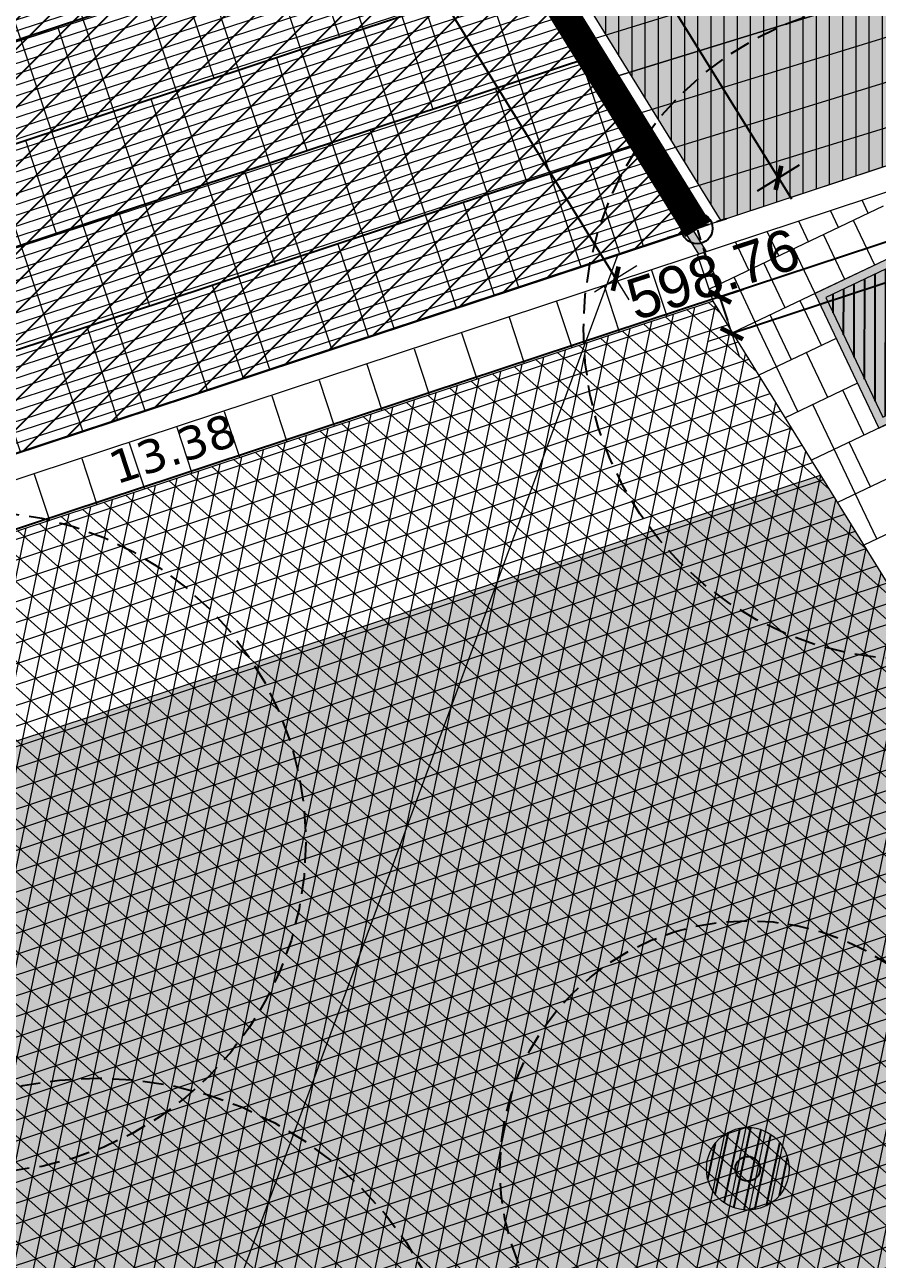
# Model space of a CAD drawing. Header units: metres. Extents: x 678805 to 1359287, y 2747329 to 5497370.
# Drawn here: x 679924.28 to 679934.6, y 2748662.15 to 2748677.08 of the extents above; entities that cross this region are included whole.
import ezdxf
from ezdxf.enums import TextEntityAlignment as Align

# ---------------------------------------------------------------- set-up
doc = ezdxf.new("R2010")
doc.units = ezdxf.units.M
doc.linetypes.add('XREF_MON_BUILDINGS$0$DASHEDX2', pattern=[1.5, 1, -0.5])
doc.linetypes.add('XREF_MON_SFT_TREES$0$HIDDEN', pattern=[0.375, 0.25, -0.125])
for name, color, linetype in [('00_XREF_MON_HSC_PAVEMENT', 7, 'Continuous'), ('00_XREF_TWQ_BUILDINGS', 7, 'Continuous'), ('00_XREF_TWQ_SFT_TREES', 7, 'Continuous'), ('XREF_MON_BUILDINGS$0$02-L-05 Stair', 6, 'Continuous'), ('XREF_MON_BUILDINGS$0$02-L-05 Stair_Levels', 81, 'Continuous'), ('XREF_MON_BUILDINGS$0$COTAUX', 7, 'Continuous'), ('XREF_MON_GENERAL_LAYOUT$0$02-L-Edge Line', 4, 'Continuous'), ('XREF_MON_GENERAL_LAYOUT$0$02-L-Edge Line Stair +10cm', 6, 'Continuous'), ('XREF_MON_GENERAL_LAYOUT$0$02-L-Plan Change', 8, 'Continuous'), ('XREF_MON_HSC_PAVEMENT$0$03-TR-Tree Pit_Green', 74, 'Continuous'), ('XREF_MON_SFT_TREES$0$SL_TREE_CANOPY', 251, 'XREF_MON_SFT_TREES$0$HIDDEN'), ('XREF_MON_SFT_TREES$0$SL_TREE_TRUNK', 251, 'Continuous')]:
    doc.layers.add(name, color=color, linetype=linetype)
for name, color, linetype, true_color in [('02-L-Waterfeatures 01', 7, 'Continuous', 0x4da6ff), ('XREF_MON_HSC_PAVEMENT$0$03-TR-Tree Pit_White', 7, 'Continuous', 0xfcfcfc), ('XREF_MON_SFT_TREES$0$SL_TREE_ACACIA_ETBAICA', 7, 'Continuous', 0x405700), ('XREF_MON_SFT_TREES$0$SL_TREE_CERCIDIUM_FLORIDUM', 7, 'Continuous', 0xe0e000), ('XREF_MON_SFT_TREES$0$SL_TREE_PROSOPIS_CINERARIA', 7, 'Continuous', 0x5f7f00)]:
    doc.layers.add(name, color=color, linetype=linetype, true_color=true_color)
for name, color, linetype, lineweight in [('XREF_MON_BUILDINGS$0$02-L-02 Retaining walls', 4, 'Continuous', 5), ('XREF_MON_BUILDINGS$0$02-L-02 Retaining walls_levels', 21, 'Continuous', 5), ('XREF_MON_GENERAL_LAYOUT$0$02-L-Level Curves 0.25-0.75m', 33, 'Continuous', 5), ('XREF_MON_GENERAL_LAYOUT$0$02-L-Level Curves 1m', 37, 'Continuous', 5), ('XREF_MON_GENERAL_LAYOUT$0$02-L-Material Change', 251, 'Continuous', 5), ('XREF_MON_GENERAL_LAYOUT$0$04-BK-Tree Pit', 6, 'Continuous', 5), ('XREF_MON_HSC_FURNITURE$0$05-Railing', 8, 'Continuous', 13), ('XREF_MON_HSC_PAVEMENT$0$02-L-B-Flat Bar', 251, 'Continuous', 5), ('XREF_MON_HSC_PAVEMENT$0$03-TR-Pavement_04_Dry Meadow_', 54, 'Continuous', 5), ('XREF_MON_HSC_PAVEMENT$0$04-BK-Tree Pit', 6, 'Continuous', 5)]:
    doc.layers.add(name, color=color, linetype=linetype, lineweight=lineweight)
for name, color, linetype, lineweight, true_color in [('XREF_MON_HSC_PAVEMENT$0$02-L-Joints-Paviment_07_Natural Stone', 7, 'Continuous', 5, 0x998833), ('XREF_MON_HSC_PAVEMENT$0$02-L-Joints-Paviment_07_Precast Concrete Blocks 60X40', 7, 'Continuous', 5, 0x999999), ('XREF_MON_HSC_PAVEMENT$0$03-TR-Pavement_04_Dry Meadow_2', 7, 'Continuous', 5, 0xe2c75d), ('XREF_MON_HSC_PAVEMENT$0$03-TR-Pavement_05_Precast irregular Concrete Blocks_Open Joint', 7, 'Continuous', 5, 0x82ae7e), ('XREF_MON_HSC_PAVEMENT$0$03-TR-Pavement_07_Precast Concrete Blocks 60X40', 7, 'Continuous', 5, 0x999999), ('XREF_MON_HSC_PAVEMENT$0$03-TR-Pavement_07_Precast irregular Concrete Blocks', 7, 'Continuous', 5, 0xb3b3b3), ('XREF_MON_HSC_PAVEMENT$0$03-TR-Pavement_08_Natural Stone Bleachers', 7, 'Continuous', 5, 0x969696)]:
    doc.layers.add(name, color=color, linetype=linetype, lineweight=lineweight, true_color=true_color)
doc.layers.get('XREF_MON_SFT_TREES$0$SL_TREE_ACACIA_ETBAICA').off()
doc.layers.get('XREF_MON_SFT_TREES$0$SL_TREE_CERCIDIUM_FLORIDUM').off()
doc.layers.get('XREF_MON_SFT_TREES$0$SL_TREE_PROSOPIS_CINERARIA').off()
doc.styles.add('XREF_MON_BUILDINGS$0$E200', font='verdana.ttf', dxfattribs={"height": 0.4})
doc.styles.add('XREF_MON_BUILDINGS$0$Standard', font='arial.ttf')
doc.styles.add('XREF_MON_GENERAL_LAYOUT$0$Standard', font='arial.ttf')
doc.dimstyles.new('XREF_MON_BUILDINGS$0$E200', dxfattribs={"dimscale": 0.03, "dimtxt": 12, "dimasz": 1, "dimexe": 0.1, "dimexo": 1, "dimgap": 4, "dimtad": 1, "dimzin": 0, "dimdsep": 46, "dimtxsty": 'XREF_MON_BUILDINGS$0$E200', "dimblk1": 'XREF_MON_BUILDINGS$0$LINCOT200', "dimblk2": 'XREF_MON_BUILDINGS$0$LINCOT200', "dimsah": 1, "dimcen": 0.1, "dimdle": 0.1, "dimse1": 1, "dimse2": 1, "dimclrt": 256, "dimadec": 0, "dimazin": 0, "dimtfac": 0.015385, "dimtofl": 0, "dimtmove": 0, "dimatfit": 3, "dimldrblk": 'XREF_MON_BUILDINGS$0$LINCOT200', "dimfxl": 1, "dimtolj": 1, "dimtzin": 0, "dimarcsym": 0})

# ---------------------------------------------------------------- blocks, each defined once
blk = doc.blocks.new('*U194')
at = {"linetype": 'XREF_MON_BUILDINGS$0$DASHEDX2', "ltscale": 0.5}
for points in [[(0, -1.5), (0, 1.5)], [(1.5, 0), (-1.5, 0)]]:
    blk.add_lwpolyline(points, dxfattribs=at)
blk.add_circle((0, 0), 0.75)
at = {"ltscale": 0.3, "style": 'XREF_MON_BUILDINGS$0$Standard'}
blk.add_attdef('COTES', text='', height=2, dxfattribs=at).set_placement((0.054, -2.34), align=Align.MIDDLE)
blk = doc.blocks.new('XREF_MON_BUILDINGS$0$LINCOT200')
for p, q in [((0, -10), (0, 10)), ((0, 0), (10, 0))]:
    blk.add_line(p, q)
at = {"const_width": 1.88}
blk.add_lwpolyline([(3.54, -3.54), (-3.54, 3.54)], dxfattribs=at)
at = {"layer": 'XREF_MON_BUILDINGS$0$COTAUX'}
blk.add_line((0, 0), (-1.25, 0), dxfattribs=at)
blk = doc.blocks.new('*D195')
at = {"layer": 'DEFPOINTS', "color": 0, "ltscale": 0.3, "transparency": 16777216}
for p in [(679932.419, 2748674.62), (679919.71, 2748670.426), (679919.984, 2748669.596)]:
    blk.add_point(p, dxfattribs=at)
at = {"layer": 'XREF_MON_BUILDINGS$0$02-L-05 Stair_Levels', "color": 0, "lineweight": -2, "ltscale": 0.3, "transparency": 16777216}
blk.add_line((679932.665, 2748673.781), (679920.012, 2748669.605), dxfattribs=at)
at = {"layer": 'XREF_MON_BUILDINGS$0$02-L-05 Stair_Levels', "color": 0, "lineweight": -2, "ltscale": 0.3, "transparency": 16777216, "xscale": 0.03, "yscale": 0.03, "zscale": 0.03}
for p, rotation in [((679932.693, 2748673.79), 18.26388227421635), ((679919.984, 2748669.596), 198.2638822742164)]:
    blk.add_blockref('XREF_MON_BUILDINGS$0$LINCOT200', p, dxfattribs=dict(at, rotation=rotation))
at = {"layer": 'XREF_MON_BUILDINGS$0$02-L-05 Stair_Levels', "ltscale": 0.3, "transparency": 16777216, "insert": (679926.07, 2748671.951), "char_height": 0.4, "attachment_point": 5, "rotation": 18.2639, "style": 'XREF_MON_BUILDINGS$0$E200'}
blk.add_mtext('\\A1;13.38', dxfattribs=at)
blk = doc.blocks.new('*D186')
at = {"layer": 'DEFPOINTS', "color": 0, "transparency": 16777216}
for p in [(679917.648, 2748698.471), (679932.415, 2748674.619), (679931.431, 2748674.01)]:
    blk.add_point(p, dxfattribs=at)
at = {"layer": 'XREF_MON_BUILDINGS$0$02-L-02 Retaining walls_levels', "color": 0, "lineweight": -2, "transparency": 16777216}
blk.add_line((679916.68, 2748697.836), (679931.416, 2748674.035), dxfattribs=at)
at = {"layer": 'XREF_MON_BUILDINGS$0$02-L-02 Retaining walls_levels', "color": 0, "lineweight": -2, "transparency": 16777216, "xscale": 0.03, "yscale": 0.03, "zscale": 0.03}
for p, rotation in [((679916.664, 2748697.862), 121.7625968252738), ((679931.431, 2748674.01), 301.7625968252738)]:
    blk.add_blockref('XREF_MON_BUILDINGS$0$LINCOT200', p, dxfattribs=dict(at, rotation=rotation))
at = {"layer": 'XREF_MON_BUILDINGS$0$02-L-02 Retaining walls_levels', "transparency": 16777216, "insert": (679924.289, 2748686.172), "char_height": 0.4, "attachment_point": 5, "rotation": 301.7626, "style": 'XREF_MON_BUILDINGS$0$E200'}
blk.add_mtext('\\A1;28.05', dxfattribs=at)
blk = doc.blocks.new('*D202')
at = {"layer": 'DEFPOINTS', "color": 0, "transparency": 16777216}
for p in [(679975.206, 2748688.747), (679932.415, 2748674.619), (679932.836, 2748673.345)]:
    blk.add_point(p, dxfattribs=at)
at = {"layer": 'XREF_MON_BUILDINGS$0$02-L-02 Retaining walls_levels', "color": 0, "lineweight": -2, "transparency": 16777216}
blk.add_line((679975.598, 2748687.464), (679932.864, 2748673.354), dxfattribs=at)
at = {"layer": 'XREF_MON_BUILDINGS$0$02-L-02 Retaining walls_levels', "color": 0, "lineweight": -2, "transparency": 16777216, "xscale": 0.03, "yscale": 0.03, "zscale": 0.03}
for p, rotation in [((679975.627, 2748687.473), 18.27196678621808), ((679932.836, 2748673.345), 198.2719667862181)]:
    blk.add_blockref('XREF_MON_BUILDINGS$0$LINCOT200', p, dxfattribs=dict(at, rotation=rotation))
at = {"layer": 'XREF_MON_BUILDINGS$0$02-L-02 Retaining walls_levels', "transparency": 16777216, "insert": (679954.128, 2748680.721), "char_height": 0.4, "attachment_point": 5, "rotation": 18.272, "style": 'XREF_MON_BUILDINGS$0$E200'}
blk.add_mtext('\\A1;45.06', dxfattribs=at)
blk = doc.blocks.new('*D336')
at = {"layer": 'DEFPOINTS', "color": 0, "transparency": 16777216}
for p in [(679963.937, 2748691.302), (679964.939, 2748688.517), (679931.303, 2748676.415)]:
    blk.add_point(p, dxfattribs=at)
at = {"layer": 'XREF_MON_BUILDINGS$0$02-L-02 Retaining walls_levels', "color": 0, "lineweight": -2, "transparency": 16777216}
blk.add_line((679930.33, 2748679.21), (679963.909, 2748691.291), dxfattribs=at)
at = {"layer": 'XREF_MON_BUILDINGS$0$02-L-02 Retaining walls_levels', "color": 0, "lineweight": -2, "transparency": 16777216, "xscale": 0.03, "yscale": 0.03, "zscale": 0.03}
for p, rotation in [((679963.937, 2748691.302), 19.78828755235025), ((679930.301, 2748679.2), 199.7882875523503)]:
    blk.add_blockref('XREF_MON_BUILDINGS$0$LINCOT200', p, dxfattribs=dict(at, rotation=rotation))
at = {"layer": 'XREF_MON_BUILDINGS$0$02-L-02 Retaining walls_levels', "transparency": 16777216, "insert": (679946.867, 2748685.509), "char_height": 0.4, "attachment_point": 5, "rotation": 19.7883, "style": 'XREF_MON_BUILDINGS$0$E200'}
blk.add_mtext('\\A1;35.75', dxfattribs=at)
blk = doc.blocks.new('*D207')
at = {"layer": 'DEFPOINTS', "color": 0, "transparency": 16777216}
for p in [(679965.883, 2748685.668), (679932.417, 2748674.614), (679932.689, 2748673.789)]:
    blk.add_point(p, dxfattribs=at)
at = {"layer": 'XREF_MON_BUILDINGS$0$02-L-02 Retaining walls_levels', "color": 0, "lineweight": -2, "transparency": 16777216}
blk.add_line((679966.127, 2748684.834), (679932.717, 2748673.799), dxfattribs=at)
at = {"layer": 'XREF_MON_BUILDINGS$0$02-L-02 Retaining walls_levels', "color": 0, "lineweight": -2, "transparency": 16777216, "xscale": 0.03, "yscale": 0.03, "zscale": 0.03}
for p, rotation in [((679966.155, 2748684.843), 18.27837134593992), ((679932.689, 2748673.789), 198.2783713459399)]:
    blk.add_blockref('XREF_MON_BUILDINGS$0$LINCOT200', p, dxfattribs=dict(at, rotation=rotation))
at = {"layer": 'XREF_MON_BUILDINGS$0$02-L-02 Retaining walls_levels', "transparency": 16777216, "insert": (679949.319, 2748679.628), "char_height": 0.4, "attachment_point": 5, "rotation": 18.2784, "style": 'XREF_MON_BUILDINGS$0$E200'}
blk.add_mtext('\\A1;35.24', dxfattribs=at)
blk = doc.blocks.new('*D130')
at = {"layer": 'DEFPOINTS', "color": 0, "ltscale": 0.3, "transparency": 16777216}
for p in [(679918.633, 2748699.081), (679917.648, 2748698.471), (679932.415, 2748674.619)]:
    blk.add_point(p, dxfattribs=at)
at = {"layer": 'XREF_MON_BUILDINGS$0$02-L-05 Stair_Levels', "color": 0, "lineweight": -2, "ltscale": 0.3, "transparency": 16777216}
blk.add_line((679933.384, 2748675.254), (679918.649, 2748699.055), dxfattribs=at)
at = {"layer": 'XREF_MON_BUILDINGS$0$02-L-05 Stair_Levels', "color": 0, "lineweight": -2, "ltscale": 0.3, "transparency": 16777216, "xscale": 0.03, "yscale": 0.03, "zscale": 0.03}
for p, rotation in [((679918.633, 2748699.081), 121.7625971639898), ((679933.4, 2748675.229), 301.7625971639898)]:
    blk.add_blockref('XREF_MON_BUILDINGS$0$LINCOT200', p, dxfattribs=dict(at, rotation=rotation))
at = {"layer": 'XREF_MON_BUILDINGS$0$02-L-05 Stair_Levels', "ltscale": 0.3, "transparency": 16777216, "insert": (679926.296, 2748687.328), "char_height": 0.4, "attachment_point": 5, "rotation": 301.7626, "style": 'XREF_MON_BUILDINGS$0$E200'}
blk.add_mtext('\\A1;28.05', dxfattribs=at)
blk = doc.blocks.new('XREF_MON_SFT_TREES$0$Acacia etbaica')
h = blk.add_hatch()
h.set_pattern_fill('ANSI31', color=256, scale=0.1)
edge = h.paths.add_edge_path()
edge.add_arc((0, 0), 3, 0, 360)
at = {"layer": 'XREF_MON_SFT_TREES$0$SL_TREE_TRUNK'}
h = blk.add_hatch(color=256, dxfattribs=at)
h.dxf.hatch_style = 1
edge = h.paths.add_edge_path()
edge.add_arc((0, 0), 0.15, 286.4511, 569.1271)
edge.add_arc((0, 0), 0.15, 209.1271, 286.4511)
at = {"layer": 'XREF_MON_SFT_TREES$0$SL_TREE_CANOPY'}
blk.add_circle((0, 0), 3, dxfattribs=at)
at = {"layer": 'XREF_MON_SFT_TREES$0$SL_TREE_TRUNK'}
blk.add_circle((0, 0), 0.15, dxfattribs=at)
blk.add_circle((0, 0), 0.15, dxfattribs=at)
blk = doc.blocks.new('XREF_MON_SFT_TREES$0$Prosopis_cineraria')
h = blk.add_hatch()
h.set_pattern_fill('ANSI31', color=256, scale=0.1)
edge = h.paths.add_edge_path()
edge.add_arc((0, 0), 4, 0, 360)
at = {"layer": 'XREF_MON_SFT_TREES$0$SL_TREE_TRUNK'}
h = blk.add_hatch(color=256, dxfattribs=at)
h.dxf.hatch_style = 1
edge = h.paths.add_edge_path()
edge.add_arc((0, 0), 0.25, 0, 360)
at = {"layer": 'XREF_MON_SFT_TREES$0$SL_TREE_CANOPY', "linetype": 'XREF_MON_SFT_TREES$0$HIDDEN'}
blk.add_circle((0, 0), 4, dxfattribs=at)
at = {"layer": 'XREF_MON_SFT_TREES$0$SL_TREE_TRUNK'}
blk.add_circle((0, 0), 0.25, dxfattribs=at)
blk = doc.blocks.new('XREF_MON_SFT_TREES$0$cercidium_floridum')
h = blk.add_hatch()
h.set_pattern_fill('ANSI31', color=256, scale=0.1)
edge = h.paths.add_edge_path()
edge.add_arc((0, 0), 4.5, -25.4481, 334.5519)
at = {"layer": 'XREF_MON_SFT_TREES$0$SL_TREE_TRUNK'}
h = blk.add_hatch(color=256, dxfattribs=at)
h.dxf.hatch_style = 1
edge = h.paths.add_edge_path()
edge.add_arc((0, 0), 0.25, 0, 360)
at = {"layer": 'XREF_MON_SFT_TREES$0$SL_TREE_CANOPY', "linetype": 'XREF_MON_SFT_TREES$0$HIDDEN'}
blk.add_circle((0, 0), 4.5, dxfattribs=at)
at = {"layer": 'XREF_MON_SFT_TREES$0$SL_TREE_TRUNK'}
blk.add_circle((0, 0), 0.25, dxfattribs=at)
blk = doc.blocks.new('XREF_MON_SFT_TREES')
at = {"layer": 'XREF_MON_SFT_TREES$0$SL_TREE_ACACIA_ETBAICA', "rotation": 25.44812939262281}
for p in [(679932.086, 2748680.717), (679933.029, 2748663.246)]:
    blk.add_blockref('XREF_MON_SFT_TREES$0$Acacia etbaica', p, dxfattribs=at)
at = {"layer": 'XREF_MON_SFT_TREES$0$SL_TREE_CERCIDIUM_FLORIDUM', "rotation": 25.44812939262281}
blk.add_blockref('XREF_MON_SFT_TREES$0$cercidium_floridum', (679925.163, 2748659.843), dxfattribs=at)
at = {"layer": 'XREF_MON_SFT_TREES$0$SL_TREE_PROSOPIS_CINERARIA', "rotation": 25.44812939262281}
for p in [(679935.04, 2748673.403), (679923.682, 2748667.194)]:
    blk.add_blockref('XREF_MON_SFT_TREES$0$Prosopis_cineraria', p, dxfattribs=at)
blk = doc.blocks.new('XREF_MON_HSC_PAVEMENT$0$Escocell Quadrat')
at = {"layer": 'XREF_MON_HSC_PAVEMENT$0$03-TR-Tree Pit_Green'}
h = blk.add_hatch(dxfattribs=at)
h.set_pattern_fill('ANSI31', color=256, scale=0.04, angle=19.5514)
h.set_pattern_definition([(64.551379247, (-1794786.01457, -2189831.7944), (-0.114677314033, 0.0545720958565), [])])
h.paths.add_polyline_path([(-1.159, 0.359), (-2.759, 0.359), (-2.759, -1.241), (-1.159, -1.241)])
at = {"layer": 'XREF_MON_HSC_PAVEMENT$0$03-TR-Tree Pit_White'}
h = blk.add_hatch(color=256, dxfattribs=at)
h.dxf.hatch_style = 1
h.paths.add_polyline_path([(-2.859, 0.459), (-1.059, 0.459), (-1.059, -1.341), (-2.859, -1.341)])
at = {"ltscale": 0.3}
blk.add_lwpolyline([(-2.759, -1.241), (-1.159, -1.241), (-1.159, 0.359), (-2.759, 0.359)], close=True, dxfattribs=at)
blk = doc.blocks.new('*U518')
at = {"layer": 'XREF_MON_HSC_PAVEMENT$0$02-L-Joints-Paviment_07_Precast Concrete Blocks 60X40'}
blk.add_lwpolyline([(0, 0), (0, 0.585)], dxfattribs=at)
blk = doc.blocks.new('*U519')
at = {"layer": 'XREF_MON_HSC_PAVEMENT$0$02-L-Joints-Paviment_07_Precast Concrete Blocks 60X40', "color": 0, "linetype": 'ByBlock', "lineweight": -2, "transparency": 16777216, "rotation": 18.27011529987461}
for p in [(679932.052, 2748673.553), (679931.477, 2748673.363), (679930.903, 2748673.173), (679930.328, 2748672.984), (679929.754, 2748672.794), (679929.179, 2748672.604), (679928.605, 2748672.415), (679928.03, 2748672.225), (679927.456, 2748672.035), (679926.881, 2748671.846), (679926.307, 2748671.656), (679925.732, 2748671.466), (679925.158, 2748671.277), (679924.583, 2748671.087), (679924.009, 2748670.897), (679923.434, 2748670.708), (679922.86, 2748670.518), (679922.285, 2748670.328), (679921.711, 2748670.139), (679921.136, 2748669.949), (679920.562, 2748669.759), (679919.987, 2748669.57)]:
    blk.add_blockref('*U518', p, dxfattribs=at)
blk = doc.blocks.new('XREF_MON_HSC_PAVEMENT$0$TPS_OPEN JOINT')
at = {"layer": 'XREF_MON_HSC_PAVEMENT$0$03-TR-Tree Pit_Green'}
h = blk.add_hatch(dxfattribs=at)
h.set_pattern_fill('ANSI31', color=256, scale=0.04, angle=33)
edge = h.paths.add_edge_path()
edge.add_arc((0, 0), 0.5, 0, 360)
at = {"layer": 'XREF_MON_HSC_PAVEMENT$0$03-TR-Tree Pit_White'}
h = blk.add_hatch(color=256, dxfattribs=at)
h.dxf.hatch_style = 1
edge = h.paths.add_edge_path()
edge.add_arc((0, 0), 0.5, 0, 360)
blk = doc.blocks.new('XREF_MON_HSC_PAVEMENT')
at = {"layer": 'XREF_MON_HSC_PAVEMENT$0$03-TR-Pavement_04_Dry Meadow_', "linetype": 'Continuous'}
h = blk.add_hatch(dxfattribs=at)
h.set_pattern_fill('ANSI31', color=256, scale=0.0502, angle=45)
h.paths.add_polyline_path([(679964.011, 2748691.328), (679975.206, 2748688.747), (679932.702, 2748674.71), (679930.503, 2748678.264)])
at = {"layer": 'XREF_MON_HSC_PAVEMENT$0$03-TR-Pavement_04_Dry Meadow_2', "ltscale": 2, "transparency": 33554687}
h = blk.add_hatch(dxfattribs=at)
h.set_pattern_fill('AR-CONC', color=256, scale=0.0067, angle=290)
h.paths.add_polyline_path([(679964.011, 2748691.328), (679975.206, 2748688.747), (679932.702, 2748674.71), (679930.503, 2748678.264)])
at = {"layer": 'XREF_MON_HSC_PAVEMENT$0$03-TR-Pavement_05_Precast irregular Concrete Blocks_Open Joint', "true_color": 0xb2a36c}
h = blk.add_hatch(dxfattribs=at)
h.set_pattern_fill('SWAMP', color=33, scale=0.01)
h.set_pattern_definition([(0, (0, 0), (0.127, 0.219970452362), [0.03175, -0.22225]), (90, (0.01588, 0), (-0.127, 0.219970452362), [0.015875, -0.424065904724]), (90, (0.01984, 0), (-0.127, 0.219970452362), [0.0127, -0.427240904724]), (90, (0.0119, 0), (-0.127, 0.219970452362), [0.0127, -0.427240904724]), (60, (0.02381, 0), (-0.126999999827, 0.219970452462), [0.01016, -0.24384]), (120, (0.00794, 0), (-0.253999999827, 1e-10), [0.01016, -0.24384])])
h.paths.add_polyline_path([(679920.742, 2748667.285), (679933.91, 2748671.634), (679938.873, 2748663.618), (679924.253, 2748656.65)])
at = {"layer": 'XREF_MON_HSC_PAVEMENT$0$03-TR-Pavement_07_Precast irregular Concrete Blocks', "linetype": 'Continuous'}
h = blk.add_hatch(dxfattribs=at)
h.set_pattern_fill('NET3', color=256, scale=0.075, angle=78.3)
h.set_pattern_definition([(78.3, (679859.17905, 2748650.1146), (-0.2331774, 0.0482887), []), (138.3, (679859.17905, 2748650.1146), (-0.158408, -0.1777932), []), (198.3, (679859.17905, 2748650.1146), (0.07476945, -0.22608194), [])])
h.paths.add_polyline_path([(679890.637, 2748657.343), (679920.742, 2748667.285), (679924.253, 2748656.65), (679938.873, 2748663.618), (679932.609, 2748673.737), (679919.987, 2748669.57), (679919.801, 2748670.135), (679859.174, 2748650.113), (679870.764, 2748631.53), (679895.304, 2748643.207)])
at = {"layer": 'XREF_MON_HSC_PAVEMENT$0$03-TR-Pavement_08_Natural Stone Bleachers', "ltscale": 0.3}
h = blk.add_hatch(dxfattribs=at)
h.set_pattern_fill('ANSI31', color=256, scale=0.0393, angle=153)
h.set_pattern_definition([(198, (0, 0), (0.0385583680156, -0.118670454462), [])])
h.paths.add_polyline_path([(679919.705, 2748670.424), (679911.903, 2748694.077), (679911.738, 2748694.344), (679911.263, 2748695.115), (679914.425, 2748696.138), (679913.776, 2748697.194), (679917.647, 2748698.472), (679932.417, 2748674.616)])
h = blk.add_hatch(dxfattribs=at)
h.set_pattern_fill('ANSI31', color=252, scale=0.25, angle=63.5)
h.set_pattern_definition([(108.5, (679919.705, 2748670.4243), (-0.752732, -0.25186), [])])
h.paths.add_polyline_path([(679919.705, 2748670.424), (679911.903, 2748694.077), (679911.738, 2748694.344), (679911.263, 2748695.115), (679914.425, 2748696.138), (679913.776, 2748697.194), (679917.647, 2748698.472), (679932.417, 2748674.616)])
at = {"layer": 'XREF_MON_HSC_PAVEMENT$0$02-L-B-Flat Bar'}
for points in [[(679938.873, 2748663.618), (679932.609, 2748673.737), (679932.425, 2748674.292)], [(679920.742, 2748667.285), (679933.91, 2748671.634)]]:
    blk.add_lwpolyline(points, dxfattribs=at)
at = {"layer": 'XREF_MON_HSC_PAVEMENT$0$02-L-Joints-Paviment_07_Natural Stone'}
for points in [[(679927.713, 2748678.069), (679928.085, 2748676.943)], [(679926.195, 2748677.563), (679926.567, 2748676.437)], [(679929.216, 2748676.067), (679928.844, 2748677.194)], [(679924.676, 2748677.061), (679925.048, 2748675.935)], [(679927.698, 2748675.561), (679927.327, 2748676.687)], [(679929.974, 2748676.323), (679930.346, 2748675.197)], [(679925.807, 2748676.186), (679926.179, 2748675.06)], [(679928.456, 2748675.817), (679928.828, 2748674.69)], [(679924.288, 2748675.684), (679924.659, 2748674.558)], [(679931.477, 2748674.321), (679931.105, 2748675.447)], [(679926.938, 2748675.31), (679927.31, 2748674.184)], [(679929.959, 2748673.815), (679929.587, 2748674.941)], [(679925.419, 2748674.809), (679925.791, 2748673.682)], [(679928.441, 2748673.309), (679928.07, 2748674.435)], [(679926.55, 2748673.933), (679926.922, 2748672.807)], [(679925.031, 2748673.432), (679925.403, 2748672.305)]]:
    blk.add_lwpolyline(points, dxfattribs=at)
at = {"layer": 'XREF_MON_HSC_PAVEMENT$0$02-L-Joints-Paviment_07_Precast Concrete Blocks 60X40'}
for p, q in [((679934.487, 2748674.801), (679934.411, 2748674.96)), ((679934.126, 2748674.629), (679934.029, 2748674.834)), ((679933.403, 2748674.286), (679933.263, 2748674.581)), ((679933.765, 2748674.457), (679933.646, 2748674.707)), ((679934.564, 2748674.173), (679934.306, 2748674.715)), ((679933.042, 2748674.114), (679932.88, 2748674.454)), ((679934.203, 2748674.002), (679933.945, 2748674.543)), ((679932.681, 2748673.942), (679932.497, 2748674.328)), ((679933.842, 2748673.83), (679933.584, 2748674.371)), ((679933.481, 2748673.658), (679933.223, 2748674.2)), ((679933.119, 2748673.486), (679932.862, 2748674.028)), ((679933.919, 2748673.202), (679933.661, 2748673.744)), ((679933.558, 2748673.03), (679933.3, 2748673.572)), ((679933.377, 2748672.944), (679933.119, 2748673.486)), ((679933.996, 2748672.574), (679933.738, 2748673.116)), ((679933.635, 2748672.402), (679933.377, 2748672.944)), ((679934.435, 2748672.118), (679934.177, 2748672.66)), ((679934.073, 2748671.947), (679933.816, 2748672.488)), ((679934.331, 2748671.405), (679934.073, 2748671.947)), ((679934.512, 2748671.491), (679934.254, 2748672.032)), ((679934.589, 2748670.863), (679934.331, 2748671.405))]:
    blk.add_line(p, q, dxfattribs=at)
for points in [[(679932.609, 2748673.737), (679932.425, 2748674.292)], [(679932.609, 2748673.737), (679919.987, 2748669.57)]]:
    blk.add_lwpolyline(points, dxfattribs=at)
at = {"layer": 'XREF_MON_HSC_PAVEMENT$0$03-TR-Pavement_07_Precast Concrete Blocks 60X40'}
for points in [[(679945.889, 2748676.905), (679934.116, 2748671.302)], [(679939.079, 2748676.322), (679932.845, 2748673.355)], [(679946.147, 2748676.363), (679934.433, 2748670.789)], [(679934.668, 2748674.887), (679932.56, 2748673.884)], [(679940.394, 2748674.954), (679933.798, 2748671.815)], [(679934.098, 2748673.287), (679933.162, 2748672.842)], [(679934.356, 2748672.745), (679933.48, 2748672.329)]]:
    blk.add_lwpolyline(points, dxfattribs=at)
at = {"layer": 'XREF_MON_HSC_PAVEMENT$0$02-L-Joints-Paviment_07_Precast Concrete Blocks 60X40'}
blk.add_blockref('*U519', (0, 0), dxfattribs=at)
at = {"layer": 'XREF_MON_HSC_PAVEMENT$0$04-BK-Tree Pit', "rotation": 25.44862075299672}
blk.add_blockref('XREF_MON_HSC_PAVEMENT$0$Escocell Quadrat', (679936.619, 2748674.643), dxfattribs=at)
at = {"layer": 'XREF_MON_HSC_PAVEMENT$0$04-BK-Tree Pit'}
blk.add_blockref('XREF_MON_HSC_PAVEMENT$0$TPS_OPEN JOINT', (679933.029, 2748663.246), dxfattribs=at)
blk = doc.blocks.new('XREF_MON_HSC_FURNITURE')
at = {"layer": 'XREF_MON_HSC_FURNITURE$0$05-Railing', "true_color": 0xfcfcfc}
h = blk.add_hatch(color=7, dxfattribs=at)
h.dxf.hatch_style = 1
h.paths.add_polyline_path([(679918.071, 2748697.695), (679917.901, 2748697.589), (679932.433, 2748674.307), (679932.53, 2748674.339)])
h.paths.add_polyline_path([(679918.156, 2748697.747), (679918.156, 2748697.747), (679930.132, 2748678.398), (679930.326, 2748678.468), (679918.326, 2748697.853)])
at = {"layer": 'XREF_MON_HSC_FURNITURE$0$05-Railing'}
blk.add_lwpolyline([(679918.071, 2748697.695), (679917.901, 2748697.589), (679932.433, 2748674.307), (679932.53, 2748674.339)], close=True, dxfattribs=at)
blk = doc.blocks.new('XREF_MON_GENERAL_LAYOUT$0$Escocell Quadrat')
at = {"ltscale": 0.3}
blk.add_lwpolyline([(-2.759, -1.241), (-1.159, -1.241), (-1.159, 0.359), (-2.759, 0.359)], close=True, dxfattribs=at)
at = {"layer": 'XREF_MON_GENERAL_LAYOUT$0$02-L-Material Change', "ltscale": 0.3}
blk.add_lwpolyline([(-2.859, -1.341), (-1.059, -1.341), (-1.059, 0.459), (-2.859, 0.459)], close=True, dxfattribs=at)
blk = doc.blocks.new('XREF_MON_GENERAL_LAYOUT')
at = {"layer": 'XREF_MON_GENERAL_LAYOUT$0$02-L-Edge Line', "ltscale": 0.3}
blk.add_lwpolyline([(679932.415, 2748674.619), (679917.648, 2748698.471)], dxfattribs=at)
at = {"layer": 'XREF_MON_GENERAL_LAYOUT$0$02-L-Edge Line Stair +10cm', "ltscale": 0.3}
for points in [[(679918.219, 2748674.93), (679929.846, 2748678.768)], [(679918.59, 2748673.803), (679930.488, 2748677.731)], [(679918.961, 2748672.677), (679931.13, 2748676.694)], [(679919.333, 2748671.551), (679931.772, 2748675.657)]]:
    blk.add_lwpolyline(points, dxfattribs=at)
at = {"layer": 'XREF_MON_GENERAL_LAYOUT$0$02-L-Edge Line Stair +10cm'}
blk.add_lwpolyline([(679919.705, 2748670.424), (679932.414, 2748674.62)], dxfattribs=at)
at = {"layer": 'XREF_MON_GENERAL_LAYOUT$0$02-L-Level Curves 0.25-0.75m', "ltscale": 0.3}
for points in [[(679963.404, 2748739.085), (679965.406, 2748733.021), (679964.33, 2748732.455), (679967.737, 2748722.138), (679966.66, 2748721.571), (679968.087, 2748717.252), (679967.216, 2748716.965), (679974.009, 2748689.024), (679931.58, 2748675.968), (679927.92, 2748681.879), (679917.883, 2748678.566), (679916.733, 2748679.435), (679919.099, 2748672.274), (679898.295, 2748665.707), (679848.514, 2748694.261)], [(679972.959, 2748689.261), (679931.303, 2748676.415), (679926.636, 2748683.953), (679919.462, 2748681.585), (679918.317, 2748682.456), (679915.987, 2748681.687), (679918.934, 2748672.759), (679904.882, 2748668.275), (679853.82, 2748697.564)], [(679931.303, 2748676.415), (679972.967, 2748689.264)], [(679974.961, 2748688.805), (679974.961, 2748688.804), (679931.864, 2748675.509), (679929.846, 2748678.768), (679925.192, 2748677.232), (679924.047, 2748678.103), (679917.847, 2748676.056), (679919.262, 2748671.788), (679889.359, 2748662.176)], [(679764.875, 2748621.244), (679819.612, 2748663.418), (679819.109, 2748665.273), (679837.285, 2748677.035), (679840.728, 2748679.688), (679872.454, 2748661.49), (679888.418, 2748665.026), (679889.68, 2748661.203), (679919.577, 2748670.812), (679919.333, 2748671.551), (679920.89, 2748672.065), (679922.035, 2748671.194), (679931.455, 2748674.304), (679920.455, 2748644.471), (679926.095, 2748646.49)]]:
    blk.add_lwpolyline(points, dxfattribs=at)
at = {"layer": 'XREF_MON_GENERAL_LAYOUT$0$02-L-Level Curves 1m', "ltscale": 0.3}
for points in [[(679971.988, 2748689.49), (679931.023, 2748676.868), (679925.352, 2748686.027), (679921.04, 2748684.604), (679919.891, 2748685.478), (679915.246, 2748683.94), (679918.778, 2748673.247), (679911.469, 2748670.843), (679853.476, 2748704.108), (679850.811, 2748708.39), (679849.693, 2748707.82), (679846.94, 2748712.255), (679845.819, 2748711.683), (679843.059, 2748716.116), (679841.943, 2748715.547), (679839.179, 2748719.978), (679838.062, 2748719.408), (679835.303, 2748723.842), (679834.186, 2748723.272), (679832.848, 2748725.43), (679824.922, 2748720.487), (679815.782, 2748725.73), (679851.599, 2748752.288)], [(679956.408, 2748660.915), (679950.768, 2748658.896), (679955.518, 2748682.245), (679932.149, 2748675.049), (679931.13, 2748676.694), (679923.613, 2748674.213), (679922.469, 2748675.084), (679918.59, 2748673.803), (679919.413, 2748671.298), (679889.523, 2748661.691), (679887.574, 2748667.581), (679876.988, 2748665.235)]]:
    blk.add_lwpolyline(points, dxfattribs=at)
at = {"layer": 'XREF_MON_GENERAL_LAYOUT$0$02-L-Material Change', "lineweight": 0, "ltscale": 0.2}
for p, q in [((679975.492, 2748688.843), (679859.008, 2748650.374)), ((679975.566, 2748688.551), (679859.174, 2748650.113))]:
    blk.add_line(p, q, dxfattribs=at)
blk.add_lwpolyline([(679930.503, 2748678.264), (679932.701, 2748674.711)], dxfattribs=at)
at = {"layer": 'XREF_MON_GENERAL_LAYOUT$0$02-L-Material Change', "ltscale": 0.3}
blk.add_lwpolyline([(679924.253, 2748656.65), (679938.873, 2748663.618), (679932.609, 2748673.737), (679932.422, 2748674.303)], dxfattribs=at)
at = {"layer": 'XREF_MON_GENERAL_LAYOUT$0$02-L-Plan Change', "lineweight": 0, "ltscale": 0.2}
blk.add_lwpolyline([(679975.206, 2748688.747), (679932.415, 2748674.619)], dxfattribs=at)
at = {"layer": 'XREF_MON_GENERAL_LAYOUT$0$04-BK-Tree Pit', "linetype": 'Continuous'}
blk.add_circle((679933.029, 2748663.246), 0.5, dxfattribs=at)
at = {"layer": 'XREF_MON_GENERAL_LAYOUT$0$04-BK-Tree Pit', "rotation": 25.44862075299672}
blk.add_blockref('XREF_MON_GENERAL_LAYOUT$0$Escocell Quadrat', (679936.619, 2748674.643), dxfattribs=at)
at = {"style": 'XREF_MON_GENERAL_LAYOUT$0$Standard'}
for tag, rotation, p in [('604,00', 330.2643, (679905.77, 2748776.558)), ('603,00', 330.2643, (679901.861, 2748753.477)), ('600,00', 133.826, (679944.597, 2748745.153)), ('602,00', 330.2643, (679883.319, 2748738.727)), ('601,00', 117.8906, (679920.972, 2748732.87)), ('601,00', 330.2643, (679864.777, 2748723.976)), ('600,00', 40.8833, (679777.405, 2748705.444, 1.17)), ('602,00', 330.2643, (679941.275, 2748705.483)), ('601,00', 40.8833, (679701.798, 2748703.889, 1.17)), ('598,00', 62.091, (679810.267, 2748702.619)), ('600,00', 330.2643, (679877.781, 2748691.131)), ('600,00', 19.5511, (679920.444, 2748685.496)), ('601,00', 330.2643, (679934.813, 2748683.804)), ('599,00', 330.2643, (679854.567, 2748679.061)), ('600,00', 88.3928, (679743.913, 2748675.572)), ('599,00', 20.6086, (679924.26, 2748675.216)), ('601,00', 88.3928, (679728.035, 2748671.318, -2)), ('602,00', 88.3928, (679711.826, 2748665.966, -1)), ('603,00', 88.3928, (679695.615, 2748660.611)), ('599,00', 40.8833, (679788.807, 2748655.829, 1.17)), ('601,00', 40.8833, (679627.612, 2748644.603, 1.17)), ('603,00', 41.7058, (679702.499, 2748628.484, 1.17)), ('600,00', 40.8833, (679645.925, 2748597.926, 1.17)), ('599,00', 34.2277, (679673.574, 2748555.136, 5.34))]:
    blk.add_attdef(tag, text='', height=1, rotation=rotation, dxfattribs=at).set_placement(p, align=Align.MIDDLE)
at = {"ltscale": 0.3, "style": 'XREF_MON_GENERAL_LAYOUT$0$Standard'}
for tag, rotation, p in [('603,50', 330.2643, (679911.501, 2748760.57)), ('602,50', 330.2643, (679892.865, 2748745.846)), ('600,50', 133.826, (679933.048, 2748738.729)), ('601,50', 330.2643, (679873.581, 2748731.671)), ('601,50', 101.2857, (679909.522, 2748726.945)), ('602,50', 330.2643, (679948.625, 2748713.86)), ('600,50', 39.606, (679743.243, 2748706.971)), ('600,50', 330.2643, (679880.266, 2748702.726)), ('600,50', 17.3537, (679917.615, 2748690.554)), ('599,50', 330.2643, (679867.197, 2748684.716)), ('599,50', 18.8944, (679921.71, 2748680.578)), ('599,50', 39.606, (679778.991, 2748677.241)), ('600,50', 88.3928, (679735.925, 2748673.586)), ('601,50', 88.3928, (679719.906, 2748668.581)), ('602,50', 88.3928, (679703.474, 2748663.452)), ('598,50', 330.2643, (679861.765, 2748662.397)), ('601,50', 39.606, (679610.513, 2748662.061)), ('600,00', 41.7058, (679752.308, 2748637.685)), ('601,00', 41.7058, (679736.044, 2748634.538)), ('599,00', 35.0835, (679763.043, 2748634.415, 1.17)), ('602,00', 41.7058, (679720.174, 2748633.096, 1.17)), ('600,00', 35.0835, (679747.063, 2748629.903, 1.17)), ('601,00', 35.0835, (679731.246, 2748625.239, 1.17)), ('600,50', 39.606, (679636.92, 2748621.339)), ('602,00', 35.0835, (679715.4, 2748620.639, 1.17)), ('599,50', 28.7604, (679659.482, 2748574.323))]:
    blk.add_attdef(tag, text='', height=1, rotation=rotation, dxfattribs=at).set_placement(p, align=Align.MIDDLE)
blk = doc.blocks.new('XREF_MON_BUILDINGS')
at = {"layer": 'XREF_MON_BUILDINGS$0$02-L-05 Stair'}
h = blk.add_hatch(dxfattribs=at)
h.set_pattern_fill('ANSI31', color=256, scale=2)
h.set_pattern_definition([(45, (0, 0), (-0.176776695297, 0.176776695297), [])])
h.paths.add_polyline_path([(679917.648, 2748698.471), (679911.898, 2748694.074), (679919.71, 2748670.426), (679932.415, 2748674.619)])
at = {"layer": 'XREF_MON_BUILDINGS$0$02-L-02 Retaining walls', "ltscale": 0.3, "const_width": 0.35}
blk.add_lwpolyline([(679932.423, 2748674.606), (679917.647, 2748698.472)], dxfattribs=at)
at = {"layer": 'XREF_MON_BUILDINGS$0$02-L-05 Stair'}
blk.add_lwpolyline([(679917.648, 2748698.471), (679911.898, 2748694.074), (679919.71, 2748670.426), (679932.415, 2748674.619)], close=True, dxfattribs=at)
at = {"layer": 'XREF_MON_BUILDINGS$0$02-L-02 Retaining walls_levels', "xscale": 0.2499999999999999, "yscale": 0.2499999999999999, "zscale": 0.2499999999999999, "rotation": 18}
blk.add_blockref('*U194', (679932.415, 2748674.619), dxfattribs=at).add_auto_attribs({'COTES': '598.76'})
at = {"layer": 'XREF_MON_BUILDINGS$0$02-L-05 Stair_Levels', "ltscale": 0.3, "xscale": 0.2499999999999999, "yscale": 0.2499999999999999, "zscale": 0.2499999999999999, "rotation": 18}
blk.add_blockref('*U194', (679932.415, 2748674.619), dxfattribs=at).add_auto_attribs({'COTES': '598.76'})
at = {"layer": 'XREF_MON_BUILDINGS$0$02-L-02 Retaining walls_levels'}
for base, p1, p2, angle, picture, middle in [((679931.431, 2748674.01), (679917.648, 2748698.471), (679932.415, 2748674.619), 301.7626, '*D186', (679924.009, 2748685.998)), ((679963.937, 2748691.302), (679931.303, 2748676.415), (679964.939, 2748688.517), 19.7883, '*D336', (679946.978, 2748685.2))]:
    dim = blk.add_linear_dim(base=base, p1=p1, p2=p2, angle=angle, dimstyle='XREF_MON_BUILDINGS$0$E200', dxfattribs=at)
    dim.commit()
    dim.dimension.update_dxf_attribs({"geometry": picture, "text_midpoint": middle, "dimtype": 129})
for p1, p2, distance, picture, middle in [((679975.206, 2748688.747), (679932.415, 2748674.619), 1.342, '*D202', (679954.128, 2748680.721)), ((679965.883, 2748685.668), (679932.417, 2748674.614), 0.868, '*D207', (679949.319, 2748679.628))]:
    dim = blk.add_aligned_dim(p1=p1, p2=p2, distance=distance, dimstyle='XREF_MON_BUILDINGS$0$E200', dxfattribs=at)
    dim.commit()
    dim.dimension.update_dxf_attribs({"geometry": picture, "text_midpoint": middle})
at = {"layer": 'XREF_MON_BUILDINGS$0$02-L-05 Stair_Levels', "ltscale": 0.3}
dim = blk.add_aligned_dim(p1=(679932.415, 2748674.619), p2=(679917.648, 2748698.471), distance=-1.159, dimstyle='XREF_MON_BUILDINGS$0$E200', dxfattribs=at)
dim.commit()
dim.dimension.update_dxf_attribs({"geometry": '*D130', "text_midpoint": (679926.296, 2748687.328)})
dim = blk.add_linear_dim(base=(679919.984, 2748669.596), p1=(679932.419, 2748674.62), p2=(679919.71, 2748670.426), angle=198.2639, dimstyle='XREF_MON_BUILDINGS$0$E200', dxfattribs=at)
dim.commit()
dim.dimension.update_dxf_attribs({"geometry": '*D195', "text_midpoint": (679926.173, 2748671.638), "dimtype": 129})

msp = doc.modelspace()

# ---------------------------------------------------------------- block references
at = {"layer": '00_XREF_MON_HSC_PAVEMENT'}
msp.add_blockref('XREF_MON_HSC_PAVEMENT', (0, 0), dxfattribs=at)

# ---------------------------------------------------------------- next in the draw order: block references
at = {"layer": '00_XREF_TWQ_BUILDINGS'}
msp.add_blockref('XREF_MON_BUILDINGS', (0, 0), dxfattribs=at)

# ---------------------------------------------------------------- next in the draw order: block references
msp.add_blockref('XREF_MON_BUILDINGS', (0, 0))

# ---------------------------------------------------------------- next in the draw order: block references
msp.add_blockref('XREF_MON_HSC_FURNITURE', (0, 0), dxfattribs=at)
at = {"layer": '00_XREF_TWQ_SFT_TREES'}
msp.add_blockref('XREF_MON_SFT_TREES', (0, 0), dxfattribs=at)
at = {"layer": '02-L-Waterfeatures 01', "color": 18, "true_color": 0x000000}
msp.add_blockref('XREF_MON_GENERAL_LAYOUT', (0, 0), dxfattribs=at)

doc.saveas('drawing.dxf')
